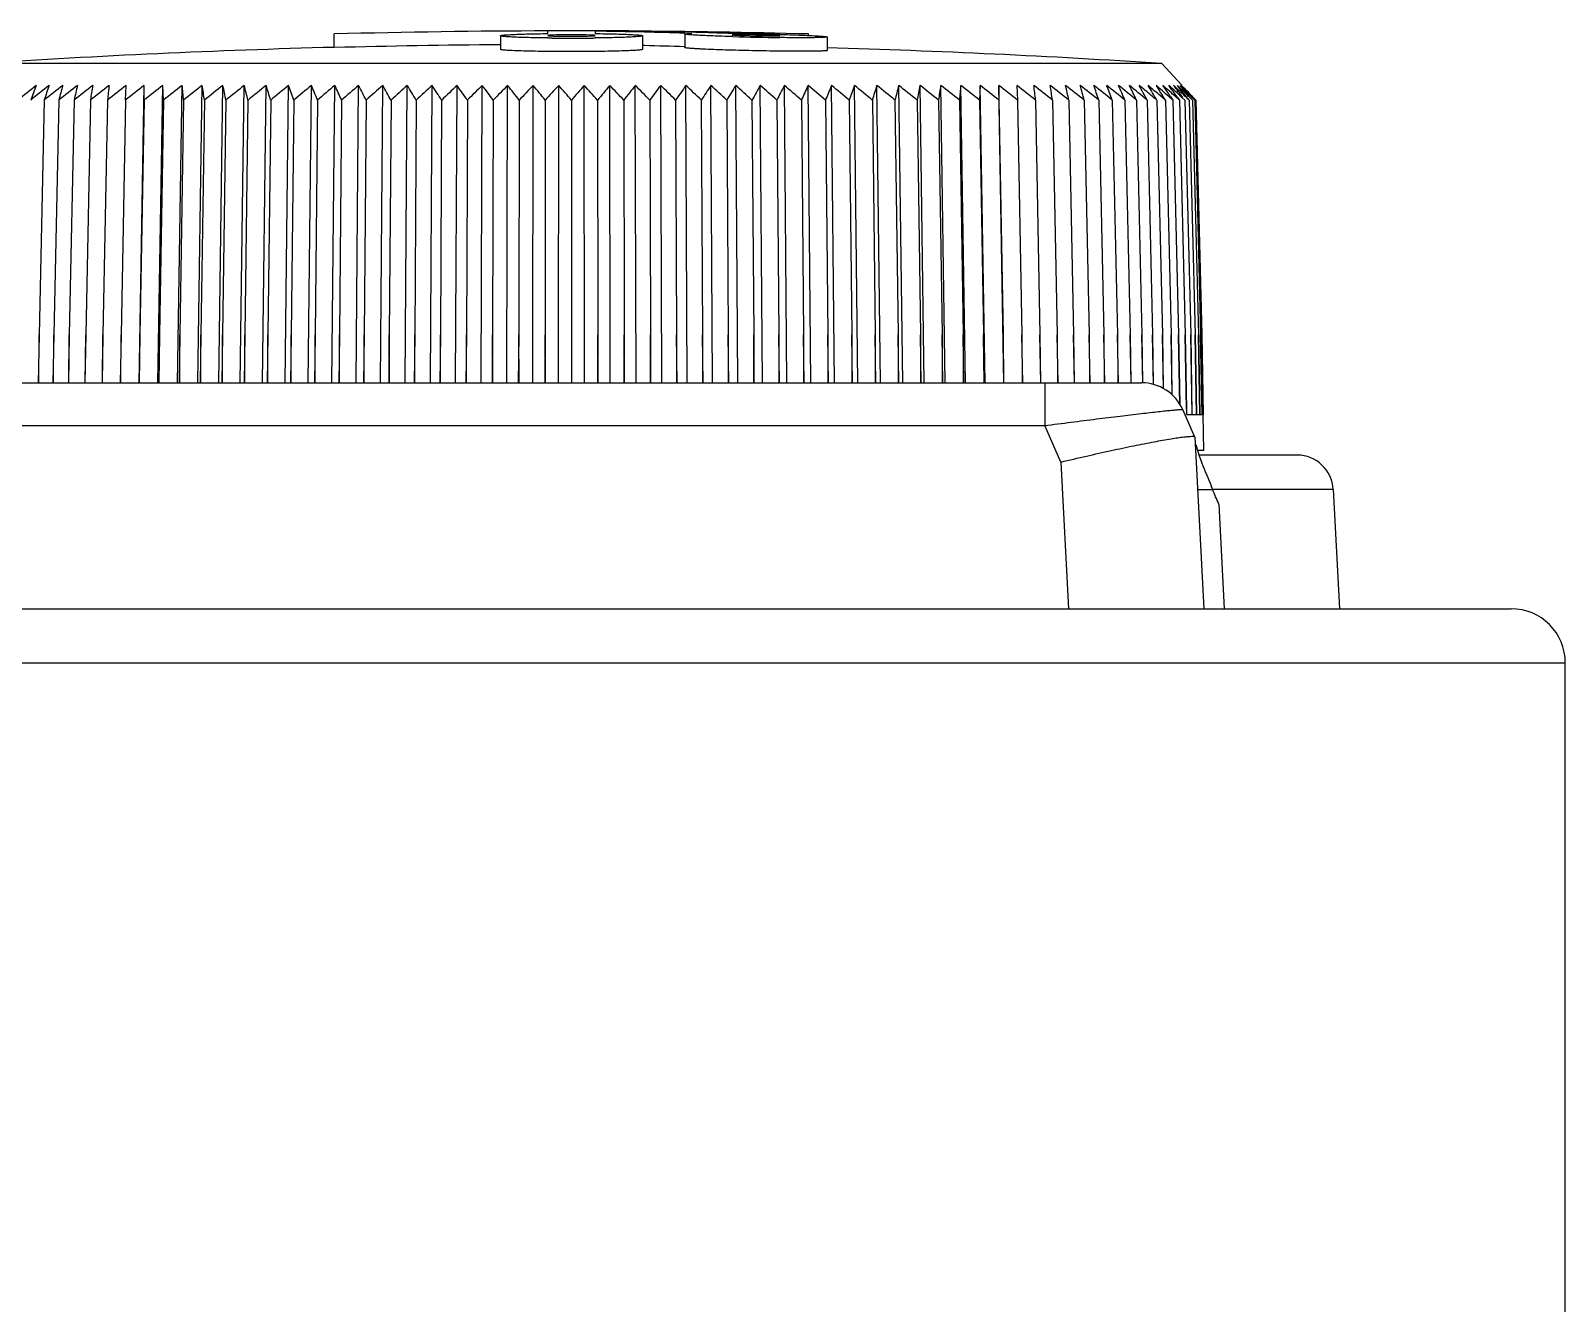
# Model space of a CAD drawing. Header units: millimetres. Extents: x -1493 to -686, y 1310 to 1867.
# Drawn here: x -878.06 to -844.09, y 1583.88 to 1612.04 of the extents above; entities that cross this region are included whole.
import ezdxf

# ---------------------------------------------------------------- set-up
doc = ezdxf.new("R2010")
doc.units = ezdxf.units.MM
doc.layers.get('0').update_dxf_attribs({"linetype": 'CONTINUOUS'})

msp = doc.modelspace()

# ---------------------------------------------------------------- linework, layer by layer
at = {"color": 7, "linetype": 'Continuous'}
for p, q in [((-871.34, 1611.665), (-871.34, 1611.965)), ((-866.615, 1611.974), (-866.615, 1612.033)), ((-865.565, 1612.027), (-865.565, 1611.974)), ((-865.475, 1612.026), (-865.565, 1612.027)), ((-864.472, 1612.007), (-864.823, 1612.015)), ((-864.513, 1612.025), (-864.822, 1612.03)), ((-864.513, 1612.025), (-864.822, 1612.03)), ((-863.581, 1611.982), (-863.59, 1611.983)), ((-863.581, 1611.964), (-863.581, 1611.664)), ((-863.427, 1612.002), (-863.58, 1612.006)), ((-860.84, 1611.934), (-860.84, 1611.965)), ((-867.665, 1611.926), (-867.665, 1611.625)), ((-864.515, 1611.926), (-864.515, 1611.625)), ((-864.472, 1611.707), (-864.515, 1611.708)), ((-862.519, 1611.906), (-862.533, 1611.907)), ((-860.431, 1611.9), (-860.431, 1611.6)), ((-853.025, 1611.311), (-879.155, 1611.311)), ((-853.025, 1611.311), (-852.576, 1610.832)), ((-875.966, 1610.501), (-875.945, 1610.826)), ((-875.663, 1604.247), (-875.549, 1610.826)), ((-875.553, 1610.501), (-875.549, 1610.826)), ((-875.245, 1604.247), (-875.136, 1610.826)), ((-875.122, 1610.501), (-875.136, 1610.826)), ((-874.812, 1604.247), (-874.707, 1610.826)), ((-874.362, 1604.247), (-874.264, 1610.826)), ((-873.899, 1604.247), (-873.805, 1610.826)), ((-873.421, 1604.247), (-873.334, 1610.826)), ((-872.931, 1604.247), (-872.849, 1610.826)), ((-872.429, 1604.247), (-872.353, 1610.826)), ((-871.916, 1604.247), (-871.846, 1610.826)), ((-871.392, 1604.247), (-871.329, 1610.826)), ((-870.859, 1604.247), (-870.802, 1610.826)), ((-870.318, 1604.247), (-870.268, 1610.826)), ((-869.769, 1604.247), (-869.725, 1610.826)), ((-869.214, 1604.247), (-869.177, 1610.826)), ((-868.654, 1604.247), (-868.623, 1610.826)), ((-868.089, 1604.247), (-868.065, 1610.826)), ((-867.52, 1604.247), (-867.503, 1610.826)), ((-866.949, 1604.247), (-866.939, 1610.826)), ((-866.376, 1604.247), (-866.373, 1610.826)), ((-865.803, 1604.247), (-865.807, 1610.826)), ((-865.231, 1604.247), (-865.241, 1610.826)), ((-864.66, 1604.247), (-864.677, 1610.826)), ((-864.091, 1604.247), (-864.115, 1610.826)), ((-863.526, 1604.247), (-863.557, 1610.826)), ((-862.965, 1604.247), (-863.003, 1610.826)), ((-862.41, 1604.247), (-862.454, 1610.826)), ((-861.862, 1604.247), (-861.912, 1610.826)), ((-861.321, 1604.247), (-861.377, 1610.826)), ((-860.788, 1604.247), (-860.851, 1610.826)), ((-860.264, 1604.247), (-860.334, 1610.826)), ((-859.751, 1604.247), (-859.827, 1610.826)), ((-859.249, 1604.247), (-859.33, 1610.826)), ((-858.758, 1604.247), (-858.846, 1610.826)), ((-858.281, 1604.247), (-858.374, 1610.826)), ((-857.817, 1604.247), (-857.916, 1610.826)), ((-857.368, 1604.247), (-857.472, 1610.826)), ((-857.044, 1610.826), (-857.057, 1610.501)), ((-856.934, 1604.247), (-857.044, 1610.826)), ((-856.517, 1604.247), (-856.631, 1610.826)), ((-856.631, 1610.826), (-856.627, 1610.501)), ((-856.235, 1610.826), (-856.213, 1610.501)), ((-853.148, 1610.826), (-853.104, 1610.757)), ((-852.943, 1610.501), (-853.052, 1610.595)), ((-852.531, 1610.773), (-852.583, 1610.826)), ((-852.583, 1610.826), (-852.535, 1610.773)), ((-877.761, 1610.501), (-877.873, 1605.308)), ((-877.441, 1610.501), (-877.549, 1605.308)), ((-877.101, 1610.501), (-877.206, 1605.308)), ((-876.741, 1610.501), (-876.843, 1605.308)), ((-876.363, 1610.501), (-876.461, 1605.308)), ((-875.966, 1610.501), (-876.061, 1605.308)), ((-875.553, 1610.501), (-875.643, 1605.308)), ((-875.122, 1610.501), (-875.209, 1605.308)), ((-874.676, 1610.501), (-874.758, 1605.308)), ((-874.215, 1610.501), (-874.293, 1605.308)), ((-873.74, 1610.501), (-873.813, 1605.308)), ((-873.251, 1610.501), (-873.319, 1605.308)), ((-872.749, 1610.501), (-872.813, 1605.308)), ((-872.236, 1610.501), (-872.295, 1605.308)), ((-871.712, 1610.501), (-871.766, 1605.308)), ((-871.179, 1610.501), (-871.227, 1605.308)), ((-870.636, 1610.501), (-870.679, 1605.308)), ((-870.085, 1610.501), (-870.123, 1605.308)), ((-869.528, 1610.501), (-869.56, 1605.308)), ((-868.964, 1610.501), (-868.991, 1605.308)), ((-868.395, 1610.501), (-868.417, 1605.308)), ((-867.822, 1610.501), (-867.839, 1605.308)), ((-867.247, 1610.501), (-867.258, 1605.308)), ((-866.669, 1610.501), (-866.674, 1605.308)), ((-866.09, 1610.501), (-866.09, 1604.247)), ((-865.511, 1610.501), (-865.505, 1605.308)), ((-864.933, 1610.501), (-864.922, 1605.308)), ((-864.357, 1610.501), (-864.341, 1605.308)), ((-863.785, 1610.501), (-863.763, 1605.308)), ((-863.216, 1610.501), (-863.188, 1605.308)), ((-862.652, 1610.501), (-862.619, 1605.308)), ((-862.094, 1610.501), (-862.056, 1605.308)), ((-861.544, 1610.501), (-861.5, 1605.308)), ((-861.001, 1610.501), (-860.953, 1605.308)), ((-860.467, 1610.501), (-860.414, 1605.308)), ((-859.943, 1610.501), (-859.885, 1605.308)), ((-859.43, 1610.501), (-859.367, 1605.308)), ((-858.929, 1610.501), (-858.861, 1605.308)), ((-858.44, 1610.501), (-858.367, 1605.308)), ((-857.965, 1610.501), (-857.887, 1605.308)), ((-857.503, 1610.501), (-857.422, 1605.308)), ((-857.057, 1610.501), (-856.971, 1605.308)), ((-856.627, 1610.501), (-856.537, 1605.308)), ((-856.213, 1610.501), (-856.119, 1605.308)), ((-855.817, 1610.501), (-855.719, 1605.308)), ((-855.439, 1610.501), (-855.337, 1605.308)), ((-855.079, 1610.501), (-854.974, 1605.308)), ((-854.739, 1610.501), (-854.63, 1605.308)), ((-854.418, 1610.501), (-854.307, 1605.308)), ((-854.118, 1610.501), (-854.004, 1605.308)), ((-853.839, 1610.501), (-853.723, 1605.308)), ((-853.582, 1610.501), (-853.463, 1605.308)), ((-853.347, 1610.501), (-853.225, 1605.308)), ((-853.133, 1610.501), (-853.01, 1605.308)), ((-852.943, 1610.501), (-852.818, 1605.308)), ((-852.776, 1610.501), (-852.87, 1610.584)), ((-852.776, 1610.501), (-852.87, 1610.584)), ((-852.828, 1610.579), (-852.776, 1610.501)), ((-852.776, 1610.501), (-852.649, 1605.308)), ((-852.632, 1610.501), (-852.711, 1610.573)), ((-852.681, 1610.57), (-852.632, 1610.501)), ((-852.632, 1610.501), (-852.503, 1605.308)), ((-852.511, 1610.501), (-852.576, 1610.561)), ((-852.511, 1610.501), (-852.382, 1605.308)), ((-852.415, 1610.501), (-852.473, 1610.556)), ((-852.342, 1610.501), (-852.429, 1610.586)), ((-852.415, 1610.501), (-852.284, 1605.308)), ((-852.413, 1610.585), (-852.389, 1610.556)), ((-852.294, 1610.501), (-852.354, 1610.562)), ((-852.342, 1610.501), (-852.211, 1605.308)), ((-852.269, 1610.501), (-852.339, 1610.574)), ((-852.294, 1610.501), (-852.162, 1605.308)), ((-852.269, 1610.501), (-852.138, 1605.308)), ((-877.873, 1605.308), (-877.893, 1604.247)), ((-877.884, 1604.247), (-877.873, 1605.308)), ((-877.549, 1605.308), (-877.569, 1604.247)), ((-877.56, 1604.247), (-877.549, 1605.308)), ((-877.206, 1605.308), (-877.225, 1604.247)), ((-877.216, 1604.247), (-877.206, 1605.308)), ((-876.843, 1605.308), (-876.862, 1604.247)), ((-876.852, 1604.247), (-876.843, 1605.308)), ((-876.461, 1605.308), (-876.48, 1604.247)), ((-876.469, 1604.247), (-876.461, 1605.308)), ((-876.061, 1605.308), (-876.079, 1604.247)), ((-876.068, 1604.247), (-876.061, 1605.308)), ((-875.643, 1605.308), (-875.661, 1604.247)), ((-875.65, 1604.247), (-875.643, 1605.308)), ((-875.209, 1605.308), (-875.227, 1604.247)), ((-875.215, 1604.247), (-875.209, 1605.308)), ((-874.758, 1605.308), (-874.776, 1604.247)), ((-874.763, 1604.247), (-874.758, 1605.308)), ((-874.293, 1605.308), (-874.31, 1604.247)), ((-874.297, 1604.247), (-874.293, 1605.308)), ((-873.813, 1605.308), (-873.83, 1604.247)), ((-873.816, 1604.247), (-873.813, 1605.308)), ((-873.319, 1605.308), (-873.336, 1604.247)), ((-873.322, 1604.247), (-873.319, 1605.308)), ((-872.813, 1605.308), (-872.829, 1604.247)), ((-872.815, 1604.247), (-872.813, 1605.308)), ((-872.295, 1605.308), (-872.31, 1604.247)), ((-872.296, 1604.247), (-872.295, 1605.308)), ((-871.766, 1605.308), (-871.781, 1604.247)), ((-871.766, 1604.247), (-871.766, 1605.308)), ((-871.227, 1605.308), (-871.241, 1604.247)), ((-871.227, 1604.247), (-871.227, 1605.308)), ((-870.679, 1605.308), (-870.693, 1604.247)), ((-870.678, 1604.247), (-870.679, 1605.308)), ((-870.123, 1605.308), (-870.136, 1604.247)), ((-870.121, 1604.247), (-870.123, 1605.308)), ((-869.56, 1605.308), (-869.573, 1604.247)), ((-869.557, 1604.247), (-869.56, 1605.308)), ((-868.991, 1605.308), (-869.003, 1604.247)), ((-868.987, 1604.247), (-868.991, 1605.308)), ((-868.417, 1605.308), (-868.428, 1604.247)), ((-868.412, 1604.247), (-868.417, 1605.308)), ((-867.839, 1605.308), (-867.849, 1604.247)), ((-867.833, 1604.247), (-867.839, 1605.308)), ((-867.258, 1605.308), (-867.267, 1604.247)), ((-867.251, 1604.247), (-867.258, 1605.308)), ((-866.674, 1605.308), (-866.683, 1604.247)), ((-866.667, 1604.247), (-866.674, 1605.308)), ((-865.505, 1605.308), (-865.513, 1604.247)), ((-865.497, 1604.247), (-865.505, 1605.308)), ((-864.922, 1605.308), (-864.929, 1604.247)), ((-864.913, 1604.247), (-864.922, 1605.308)), ((-864.341, 1605.308), (-864.346, 1604.247)), ((-864.331, 1604.247), (-864.341, 1605.308)), ((-863.763, 1605.308), (-863.767, 1604.247)), ((-863.752, 1604.247), (-863.763, 1605.308)), ((-863.188, 1605.308), (-863.192, 1604.247)), ((-863.177, 1604.247), (-863.188, 1605.308)), ((-862.619, 1605.308), (-862.622, 1604.247)), ((-862.607, 1604.247), (-862.619, 1605.308)), ((-862.056, 1605.308), (-862.059, 1604.247)), ((-862.043, 1604.247), (-862.056, 1605.308)), ((-861.5, 1605.308), (-861.502, 1604.247)), ((-861.487, 1604.247), (-861.5, 1605.308)), ((-860.938, 1604.247), (-860.953, 1605.308)), ((-860.953, 1605.308), (-860.953, 1604.247)), ((-860.399, 1604.247), (-860.414, 1605.308)), ((-860.414, 1605.308), (-860.414, 1604.247)), ((-859.869, 1604.247), (-859.885, 1605.308)), ((-859.885, 1605.308), (-859.884, 1604.247)), ((-859.351, 1604.247), (-859.367, 1605.308)), ((-859.367, 1605.308), (-859.365, 1604.247)), ((-858.844, 1604.247), (-858.861, 1605.308)), ((-858.861, 1605.308), (-858.858, 1604.247)), ((-858.35, 1604.247), (-858.367, 1605.308)), ((-858.367, 1605.308), (-858.364, 1604.247)), ((-857.87, 1604.247), (-857.887, 1605.308)), ((-857.887, 1605.308), (-857.883, 1604.247)), ((-857.404, 1604.247), (-857.422, 1605.308)), ((-857.422, 1605.308), (-857.416, 1604.247)), ((-856.953, 1604.247), (-856.971, 1605.308)), ((-856.971, 1605.308), (-856.965, 1604.247)), ((-856.518, 1604.247), (-856.537, 1605.308)), ((-856.537, 1605.308), (-856.53, 1604.247)), ((-856.1, 1604.247), (-856.119, 1605.308)), ((-856.119, 1605.308), (-856.112, 1604.247)), ((-855.7, 1604.247), (-855.719, 1605.308)), ((-855.719, 1605.308), (-855.711, 1604.247)), ((-855.318, 1604.247), (-855.337, 1605.308)), ((-855.337, 1605.308), (-855.328, 1604.247)), ((-854.955, 1604.247), (-854.974, 1605.308)), ((-854.974, 1605.308), (-854.964, 1604.247)), ((-854.611, 1604.247), (-854.63, 1605.308)), ((-854.63, 1605.308), (-854.62, 1604.247)), ((-854.287, 1604.247), (-854.307, 1605.308)), ((-854.307, 1605.308), (-854.296, 1604.247)), ((-853.984, 1604.247), (-854.004, 1605.308)), ((-854.004, 1605.308), (-853.992, 1604.247)), ((-853.703, 1604.247), (-853.723, 1605.308)), ((-853.723, 1605.308), (-853.71, 1604.247)), ((-853.443, 1604.248), (-853.463, 1605.308)), ((-853.463, 1605.308), (-853.449, 1604.248)), ((-853.204, 1604.206), (-853.225, 1605.308)), ((-853.225, 1605.308), (-853.211, 1604.208)), ((-852.987, 1604.117), (-853.01, 1605.308)), ((-853.01, 1605.308), (-852.994, 1604.12)), ((-852.792, 1603.978), (-852.818, 1605.308)), ((-852.818, 1605.308), (-852.799, 1603.983)), ((-852.62, 1603.761), (-852.649, 1605.308)), ((-852.649, 1605.308), (-852.626, 1603.772)), ((-852.472, 1603.656), (-852.503, 1605.308)), ((-852.503, 1605.308), (-852.478, 1603.655)), ((-852.349, 1603.547), (-852.382, 1605.308)), ((-852.382, 1605.308), (-852.354, 1603.547)), ((-852.252, 1603.547), (-852.284, 1605.308)), ((-852.284, 1605.308), (-852.256, 1603.547)), ((-852.179, 1603.547), (-852.211, 1605.308)), ((-852.211, 1605.308), (-852.182, 1603.547)), ((-852.131, 1603.547), (-852.162, 1605.308)), ((-852.162, 1605.308), (-852.132, 1603.547)), ((-852.107, 1603.547), (-852.138, 1605.308)), ((-852.138, 1605.308), (-852.107, 1603.547)), ((-928.707, 1604.247), (-853.473, 1604.247)), ((-855.615, 1604.247), (-855.615, 1603.3)), ((-852.289, 1603.047), (-852.559, 1603.654)), ((-852.478, 1603.655), (-852.476, 1603.547)), ((-852.47, 1603.547), (-852.354, 1603.547)), ((-852.349, 1603.547), (-852.256, 1603.547)), ((-852.252, 1603.547), (-852.182, 1603.547)), ((-852.179, 1603.547), (-852.132, 1603.547)), ((-852.131, 1603.547), (-852.107, 1603.547)), ((-852.09, 1602.747), (-852.104, 1603.547)), ((-926.564, 1603.3), (-855.615, 1603.3)), ((-855.256, 1602.492), (-855.615, 1603.3)), ((-852.289, 1603.047), (-852.09, 1599.247)), ((-855.256, 1602.492), (-855.086, 1599.247)), ((-852.09, 1602.747), (-852.231, 1602.747)), ((-850.027, 1602.647), (-852.2, 1602.647)), ((-849.228, 1601.889), (-851.901, 1601.889)), ((-849.228, 1601.889), (-849.09, 1599.247)), ((-851.759, 1601.564), (-851.64, 1599.247)), ((-936.89, 1599.247), (-845.29, 1599.247)), ((-938.09, 1598.047), (-844.09, 1598.047)), ((-844.09, 1497.447), (-844.09, 1598.047))]:
    msp.add_line(p, q, dxfattribs=at)
for centre, radius, start, end in [((-866.09, 1411.738), 200.296, 90.15018, 91.50196), ((-866.09, 1411.738), 200.3, 89.63744, 90.15024), ((-866.09, 1596.019), 15.929, 89.9997, 90.2879), ((-866.09, 1596.02), 15.928, 89.7114, 90.0003), ((-866.833, 1511.865), 100.17, 88.85032, 89.22358), ((-866.09, 1411.738), 200.296, 88.49804, 89.63743), ((-866.09, 1511.856), 100.182, 88.5643, 89.09807), ((-866.833, 1511.827), 100.208, 88.14546, 88.64992), ((-866.091, 1511.818), 100.22, 88.05231, 88.4766), ((-863.135, 1561.39), 50.592, 89.3618, 89.4899), ((-863.189, 1556.553), 55.429, 89.2414, 89.3622), ((-863.303, 1548.414), 63.569, 88.35678, 89.23549), ((-866.09, 1411.738), 200, 91.50422, 93.74561), ((-866.09, 1411.738), 199.996, 90.45121, 91.50422), ((-866.135, 1653.547), 41.672, 269.3383, 269.476), ((-866.091, 1659.172), 47.298, 269.484, 270.0009), ((-866.085, 1658.326), 46.452, 269.9944, 270.5198), ((-866.044, 1653.557), 41.683, 270.523, 270.6618), ((-866.833, 1511.677), 100.058, 88.14257, 88.6475), ((-860.721, 1674.895), 63.014, 268.36496, 269.30969), ((-866.09, 1411.738), 200, 86.25439, 88.37832), ((-844.705, 1569.141), 53.31, 128.5622, 129.1189), ((-844.369, 1568.641), 53.735, 128.2737, 128.8295), ((-827.108, 1591.156), 54.502, 158.8441, 159.2099), ((-844.023, 1568.226), 54.088, 128.0371, 128.5922), ((-820.329, 1591.638), 60.451, 161.49341, 161.8178), ((-843.668, 1567.899), 54.365, 127.8513, 128.4059), ((-810.512, 1591.986), 69.442, 164.25842, 164.53671), ((-843.306, 1567.664), 54.563, 127.7155, 128.2697), ((-795.33, 1592.156), 83.803, 167.12759, 167.35532), ((-842.94, 1567.521), 54.679, 127.6288, 128.1829), ((-769.244, 1592.048), 109.069, 170.08618, 170.25938), ((-842.569, 1567.473), 54.713, 127.591, 128.1452), ((-715.069, 1591.359), 162.425, 173.11641, 173.23182), ((-842.195, 1567.518), 54.663, 127.6018, 128.1564), ((-841.819, 1567.658), 54.53, 127.6612, 128.2164), ((-841.44, 1567.892), 54.315, 127.7697, 128.3257), ((-1020.055, 1596.777), 146.025, 5.39281, 5.52085), ((-841.06, 1568.217), 54.019, 127.9276, 128.4847), ((-974.127, 1595.765), 100.993, 8.39014, 8.57648), ((-840.678, 1568.631), 53.646, 128.1358, 128.6942), ((-950.84, 1595.056), 78.632, 11.32772, 11.56924), ((-840.293, 1569.132), 53.198, 128.3952, 128.9551), ((-936.862, 1594.42), 65.612, 14.18732, 14.48011), ((-839.906, 1569.717), 52.68, 128.7072, 129.2688), ((-927.604, 1593.779), 57.347, 16.95335, 17.29298), ((-839.515, 1570.381), 52.097, 129.0733, 129.6368), ((-921.063, 1593.102), 51.834, 19.6132, 19.9949), ((-839.12, 1571.12), 51.455, 129.4953, 130.0607), ((-916.225, 1592.375), 48.062, 22.1572, 22.576), ((-838.718, 1571.928), 50.759, 129.9753, 130.5427), ((-912.522, 1591.591), 45.463, 24.5787, 25.0297), ((-838.308, 1572.801), 50.018, 130.5155, 131.085), ((-909.61, 1590.751), 43.692, 26.8735, 27.3521), ((-837.886, 1573.732), 49.24, 131.1188, 131.6904), ((-907.268, 1589.856), 42.53, 29.04, 29.5418), ((-837.451, 1574.714), 48.432, 131.7881, 132.3616), ((-905.351, 1588.91), 41.827, 31.0782, 31.5993), ((-836.998, 1575.742), 47.606, 132.5267, 133.102), ((-903.756, 1587.916), 41.48, 32.9902, 33.5268), ((-836.523, 1576.808), 46.772, 133.3382, 133.915), ((-902.409, 1586.88), 41.411, 34.7787, 35.3278), ((-836.021, 1577.905), 45.942, 134.2267, 134.8045), ((-901.256, 1585.809), 41.563, 36.4478, 37.0066), ((-835.483, 1579.025), 45.128, 135.1963, 135.7747), ((-900.257, 1584.709), 41.892, 38.002, 38.5681), ((-834.904, 1580.161), 44.346, 136.2516, 136.8299), ((-899.382, 1583.586), 42.362, 39.4463, 40.0176), ((-834.272, 1581.305), 43.612, 137.3976, 137.9748), ((-898.605, 1582.449), 42.944, 40.7856, 41.3605), ((-833.575, 1582.449), 42.944, 138.6395, 139.2144), ((-897.908, 1581.305), 43.612, 42.0252, 42.6024), ((-832.798, 1583.586), 42.362, 139.9824, 140.5537), ((-897.276, 1580.161), 44.346, 43.1701, 43.7484), ((-831.922, 1584.709), 41.892, 141.4319, 141.998), ((-896.696, 1579.025), 45.128, 44.2253, 44.8037), ((-830.924, 1585.809), 41.563, 142.9934, 143.5522), ((-896.159, 1577.905), 45.942, 45.1955, 45.7733), ((-829.771, 1586.88), 41.411, 144.6722, 145.2213), ((-895.656, 1576.808), 46.772, 46.085, 46.6618), ((-828.424, 1587.916), 41.48, 146.4732, 147.0098), ((-895.181, 1575.742), 47.606, 46.898, 47.4733), ((-826.829, 1588.91), 41.827, 148.4007, 148.9218), ((-894.728, 1574.714), 48.432, 47.6384, 48.2119), ((-824.911, 1589.856), 42.53, 150.4582, 150.96), ((-894.293, 1573.732), 49.24, 48.3096, 48.8812), ((-822.57, 1590.751), 43.692, 152.6479, 153.1265), ((-893.872, 1572.801), 50.018, 48.915, 49.4845), ((-819.658, 1591.591), 45.463, 154.9703, 155.4213), ((-893.462, 1571.928), 50.759, 49.4573, 50.0247), ((-815.954, 1592.375), 48.062, 157.424, 157.8428), ((-893.06, 1571.12), 51.455, 49.9393, 50.5047), ((-811.117, 1593.102), 51.834, 160.0051, 160.3868), ((-892.664, 1570.381), 52.097, 50.3632, 50.9267), ((-804.576, 1593.779), 57.347, 162.70702, 163.04665), ((-892.274, 1569.717), 52.68, 50.7312, 51.2928), ((-795.318, 1594.42), 65.612, 165.51989, 165.81268), ((-891.886, 1569.132), 53.198, 51.0449, 51.6048), ((-781.34, 1595.056), 78.632, 168.43076, 168.67228), ((-891.502, 1568.631), 53.646, 51.3058, 51.8642), ((-758.053, 1595.765), 100.993, 171.42352, 171.60986), ((-891.12, 1568.217), 54.019, 51.5153, 52.0724), ((-712.125, 1596.777), 146.025, 174.47915, 174.60719), ((-890.739, 1567.892), 54.315, 51.6743, 52.2303), ((-890.361, 1567.658), 54.53, 51.7836, 52.3388), ((-889.985, 1567.518), 54.663, 51.8436, 52.3982), ((-889.611, 1567.473), 54.713, 51.8548, 52.409), ((-1017.11, 1591.359), 162.425, 6.76818, 6.88359), ((-889.24, 1567.521), 54.679, 51.8171, 52.3712), ((-962.936, 1592.048), 109.069, 9.74062, 9.91382), ((-888.873, 1567.664), 54.563, 51.7303, 52.2845), ((-936.85, 1592.156), 83.803, 12.64468, 12.87241), ((-888.512, 1567.899), 54.365, 51.5941, 52.1487), ((-921.667, 1591.986), 69.442, 15.46329, 15.74158), ((-888.157, 1568.226), 54.088, 51.4078, 51.9629), ((-911.851, 1591.638), 60.451, 18.1822, 18.50659), ((-887.811, 1568.641), 53.735, 51.1705, 51.7263), ((-905.072, 1591.156), 54.502, 20.7901, 21.1559), ((-887.474, 1569.141), 53.31, 50.8811, 51.4378), ((-887.15, 1569.724), 52.817, 50.5381, 51.0959), ((-900.181, 1590.564), 50.448, 23.2788, 23.6811), ((-886.841, 1570.385), 52.261, 50.14, 50.699), ((-896.543, 1589.878), 47.655, 25.6428, 26.0769), ((-886.066, 1571.698), 50.895, 49.8621, 50.2473), ((-893.782, 1589.111), 45.745, 27.8791, 28.3404), ((-885.845, 1572.431), 50.317, 49.3294, 49.734), ((-891.657, 1588.271), 44.477, 29.9868, 30.4712), ((-887.621, 1569.851), 53.309, 49.6887, 49.8637), ((-885.649, 1573.227), 49.699, 48.7344, 49.1588), ((-890.456, 1587.089), 44.22, 31.9689, 32.3609), ((-885.484, 1574.079), 49.049, 48.0744, 48.519), ((-888.275, 1586.721), 42.728, 33.9428, 34.3434), ((-885.355, 1574.982), 48.377, 47.3464, 47.8113), ((-887.352, 1585.689), 42.675, 35.6643, 36.0894), ((-885.235, 1575.962), 47.646, 46.5588, 47.0325), ((-886.657, 1584.613), 42.85, 37.2657, 37.7153), ((-884.997, 1577.147), 46.678, 45.7552, 46.1794), ((-886.105, 1583.538), 43.151, 38.7656, 39.2264), ((-885.069, 1578.095), 46.091, 44.7812, 45.2459), ((-885.543, 1582.578), 43.382, 40.2098, 40.6285), ((-885.654, 1581.129), 44.448, 41.4657, 41.8307), ((-885.302, 1578.978), 45.661, 43.7869, 44.134), ((-853.473, 1603.247), 1, 24, 90), ((-849.238, 1603.614), 3.116, 196.9229, 198.3562), ((-850.027, 1601.847), 0.8, 3, 90), ((-872.881, 1593.442), 22.621, 21.8818, 22.127), ((-921.079, 1571.464), 75.572, 23.47153, 23.74049), ((-845.29, 1598.047), 1.2, 0, 90)]:
    msp.add_arc(centre, radius, start, end, dxfattribs=at)
for points, knots in [([(-867.665, 1611.926), (-867.665, 1611.928), (-867.657, 1611.931), (-867.644, 1611.934), (-867.62, 1611.938), (-867.588, 1611.942), (-867.547, 1611.945), (-867.475, 1611.95), (-867.366, 1611.956), (-867.212, 1611.962), (-867.033, 1611.967), (-866.83, 1611.971), (-866.689, 1611.973), (-866.615, 1611.974)], [0, 0, 0, 0, 0.005786, 0.019557, 0.041854, 0.072656, 0.11185, 0.159199, 0.277247, 0.424056, 0.596202, 0.789827, 1, 1, 1, 1]), ([(-866.17, 1611.948), (-866.209, 1611.948), (-866.338, 1611.946), (-866.466, 1611.945), (-866.555, 1611.939)], [0, 0, 0, 0, 0.306688, 1, 1, 1, 1]), ([(-865.625, 1611.939), (-865.648, 1611.94), (-865.776, 1611.946), (-865.904, 1611.947), (-866.01, 1611.948)], [0, 0, 0, 0, 0.179697, 1, 1, 1, 1]), ([(-865.565, 1611.974), (-865.491, 1611.973), (-865.349, 1611.971), (-865.147, 1611.967), (-864.967, 1611.962), (-864.814, 1611.956), (-864.704, 1611.95), (-864.633, 1611.945), (-864.592, 1611.942), (-864.56, 1611.938), (-864.536, 1611.934), (-864.523, 1611.931), (-864.515, 1611.928), (-864.515, 1611.926)], [0, 0, 0, 0, 0.210173, 0.403798, 0.575943, 0.722752, 0.840801, 0.88815, 0.927344, 0.958146, 0.980443, 0.994214, 1, 1, 1, 1]), ([(-863.581, 1611.964), (-863.581, 1611.965), (-863.577, 1611.967), (-863.57, 1611.968), (-863.558, 1611.97), (-863.532, 1611.973), (-863.488, 1611.975), (-863.45, 1611.977), (-863.428, 1611.977)], [0, 0, 0, 0, 0.020585, 0.069357, 0.148686, 0.25891, 0.570681, 1, 1, 1, 1]), ([(-862.533, 1611.907), (-862.607, 1611.909), (-862.748, 1611.913), (-862.95, 1611.921), (-863.13, 1611.928), (-863.283, 1611.935), (-863.392, 1611.942), (-863.464, 1611.947), (-863.505, 1611.951), (-863.536, 1611.954), (-863.561, 1611.957), (-863.573, 1611.96), (-863.581, 1611.962), (-863.581, 1611.964)], [0, 0, 0, 0, 0.210591, 0.404347, 0.576745, 0.723671, 0.841744, 0.889067, 0.928223, 0.958965, 0.981148, 0.994729, 1, 1, 1, 1]), ([(-861.481, 1611.927), (-861.481, 1611.928), (-861.486, 1611.928), (-861.493, 1611.93), (-861.506, 1611.931), (-861.523, 1611.933), (-861.545, 1611.934), (-861.583, 1611.936), (-861.64, 1611.939), (-861.718, 1611.942), (-861.808, 1611.945), (-861.905, 1611.948), (-862.006, 1611.95), (-862.108, 1611.952), (-862.205, 1611.953), (-862.294, 1611.954), (-862.373, 1611.954), (-862.437, 1611.953), (-862.481, 1611.953), (-862.507, 1611.951), (-862.52, 1611.951), (-862.526, 1611.949), (-862.531, 1611.949), (-862.531, 1611.948)], [0, 0, 0, 0, 0.002713, 0.010035, 0.022016, 0.038589, 0.059621, 0.084874, 0.147058, 0.222814, 0.309191, 0.402897, 0.500326, 0.597748, 0.691409, 0.77773, 0.853378, 0.915463, 0.961619, 0.97814, 0.990066, 0.997333, 1, 1, 1, 1]), ([(-862.531, 1611.948), (-862.531, 1611.947), (-862.526, 1611.947), (-862.52, 1611.945), (-862.507, 1611.944), (-862.49, 1611.942), (-862.468, 1611.941), (-862.43, 1611.938), (-862.373, 1611.936), (-862.294, 1611.933), (-862.205, 1611.93), (-862.108, 1611.927), (-862.007, 1611.925), (-861.905, 1611.923), (-861.808, 1611.922), (-861.719, 1611.921), (-861.64, 1611.921), (-861.576, 1611.921), (-861.531, 1611.922), (-861.506, 1611.923), (-861.493, 1611.924), (-861.486, 1611.925), (-861.481, 1611.926), (-861.481, 1611.927)], [0, 0, 0, 0, 0.002706, 0.010011, 0.021974, 0.038535, 0.059537, 0.084753, 0.146885, 0.222568, 0.308916, 0.402607, 0.50006, 0.597516, 0.691225, 0.777589, 0.853293, 0.915416, 0.961604, 0.978133, 0.990063, 0.997333, 1, 1, 1, 1]), ([(-861.48, 1611.957), (-861.407, 1611.955), (-861.265, 1611.95), (-861.064, 1611.943), (-860.884, 1611.936), (-860.731, 1611.928), (-860.621, 1611.922), (-860.549, 1611.917), (-860.508, 1611.913), (-860.477, 1611.91), (-860.452, 1611.907), (-860.44, 1611.904), (-860.431, 1611.902), (-860.431, 1611.9)], [0, 0, 0, 0, 0.210167, 0.403683, 0.575994, 0.723039, 0.841287, 0.888737, 0.927989, 0.958812, 0.981083, 0.994724, 1, 1, 1, 1]), ([(-866.617, 1611.877), (-866.69, 1611.878), (-866.832, 1611.88), (-867.034, 1611.884), (-867.213, 1611.889), (-867.366, 1611.895), (-867.476, 1611.901), (-867.547, 1611.906), (-867.588, 1611.91), (-867.62, 1611.913), (-867.644, 1611.917), (-867.657, 1611.92), (-867.665, 1611.924), (-867.665, 1611.926)], [0, 0, 0, 0, 0.210299, 0.403797, 0.576036, 0.722866, 0.840916, 0.888231, 0.927393, 0.958199, 0.980469, 0.994202, 1, 1, 1, 1]), ([(-866.09, 1611.574), (-866.192, 1611.574), (-866.393, 1611.575), (-866.685, 1611.578), (-866.954, 1611.582), (-867.19, 1611.588), (-867.361, 1611.595), (-867.475, 1611.601), (-867.541, 1611.605), (-867.592, 1611.61), (-867.631, 1611.614), (-867.651, 1611.619), (-867.665, 1611.622), (-867.665, 1611.625)], [0, 0, 0, 0, 0.194718, 0.382039, 0.554618, 0.705916, 0.830097, 0.880494, 0.922452, 0.955556, 0.979538, 0.994239, 1, 1, 1, 1]), ([(-866.555, 1611.939), (-866.563, 1611.939), (-866.578, 1611.937), (-866.598, 1611.936), (-866.607, 1611.934), (-866.615, 1611.933), (-866.615, 1611.931)], [0, 0, 0, 0, 0.427716, 0.7384, 0.928575, 1, 1, 1, 1]), ([(-866.615, 1611.931), (-866.615, 1611.929), (-866.602, 1611.928), (-866.587, 1611.925), (-866.555, 1611.923), (-866.531, 1611.922), (-866.517, 1611.921)], [0, 0, 0, 0, 0.069311, 0.260936, 0.57363, 1, 1, 1, 1]), ([(-866.517, 1611.921), (-866.489, 1611.92), (-866.347, 1611.915), (-866.204, 1611.914), (-866.09, 1611.914)], [0, 0, 0, 0, 0.19625, 1, 1, 1, 1]), ([(-866.09, 1611.914), (-866.049, 1611.914), (-865.906, 1611.915), (-865.764, 1611.917), (-865.663, 1611.921)], [0, 0, 0, 0, 0.289108, 1, 1, 1, 1]), ([(-864.515, 1611.625), (-864.515, 1611.622), (-864.529, 1611.619), (-864.549, 1611.614), (-864.588, 1611.61), (-864.639, 1611.605), (-864.705, 1611.601), (-864.819, 1611.595), (-864.99, 1611.588), (-865.226, 1611.582), (-865.495, 1611.578), (-865.786, 1611.575), (-865.987, 1611.574), (-866.09, 1611.574)], [0, 0, 0, 0, 0.005764, 0.020463, 0.044449, 0.077552, 0.11951, 0.169908, 0.294084, 0.445377, 0.617956, 0.805277, 1, 1, 1, 1]), ([(-865.663, 1611.921), (-865.649, 1611.922), (-865.625, 1611.923), (-865.592, 1611.925), (-865.578, 1611.928), (-865.565, 1611.929), (-865.565, 1611.931)], [0, 0, 0, 0, 0.426344, 0.739069, 0.930708, 1, 1, 1, 1]), ([(-865.565, 1611.931), (-865.565, 1611.933), (-865.572, 1611.934), (-865.582, 1611.936), (-865.602, 1611.937), (-865.616, 1611.939), (-865.625, 1611.939)], [0, 0, 0, 0, 0.071409, 0.261582, 0.572277, 1, 1, 1, 1]), ([(-864.515, 1611.926), (-864.515, 1611.924), (-864.523, 1611.92), (-864.536, 1611.917), (-864.56, 1611.913), (-864.592, 1611.91), (-864.633, 1611.906), (-864.704, 1611.901), (-864.813, 1611.895), (-864.966, 1611.889), (-865.146, 1611.884), (-865.348, 1611.88), (-865.489, 1611.878), (-865.563, 1611.877)], [0, 0, 0, 0, 0.005798, 0.019531, 0.041801, 0.072606, 0.111768, 0.159083, 0.277133, 0.423963, 0.596198, 0.789696, 1, 1, 1, 1]), ([(-860.431, 1611.6), (-860.431, 1611.597), (-860.446, 1611.595), (-860.465, 1611.592), (-860.505, 1611.59), (-860.556, 1611.587), (-860.622, 1611.585), (-860.701, 1611.584), (-860.793, 1611.583), (-860.938, 1611.582), (-861.143, 1611.582), (-861.412, 1611.584), (-861.704, 1611.588), (-862.007, 1611.593), (-862.311, 1611.6), (-862.602, 1611.608), (-862.871, 1611.617), (-863.076, 1611.625), (-863.22, 1611.632), (-863.312, 1611.637), (-863.391, 1611.642), (-863.457, 1611.646), (-863.508, 1611.651), (-863.548, 1611.655), (-863.566, 1611.659), (-863.581, 1611.661), (-863.581, 1611.664)], [0, 0, 0, 0, 0.002658, 0.009929, 0.021875, 0.038419, 0.059397, 0.084615, 0.113834, 0.146765, 0.222487, 0.308881, 0.402623, 0.500098, 0.597552, 0.691239, 0.777566, 0.853225, 0.886132, 0.915323, 0.940525, 0.961494, 0.978039, 0.990006, 0.997304, 1, 1, 1, 1]), ([(-860.431, 1611.9), (-860.431, 1611.898), (-860.44, 1611.896), (-860.452, 1611.894), (-860.476, 1611.892), (-860.508, 1611.889), (-860.549, 1611.888), (-860.621, 1611.885), (-860.73, 1611.883), (-860.883, 1611.882), (-861.063, 1611.882), (-861.265, 1611.883), (-861.407, 1611.884), (-861.48, 1611.885)], [0, 0, 0, 0, 0.005196, 0.018681, 0.040793, 0.071518, 0.11067, 0.157996, 0.276109, 0.423137, 0.59558, 0.789402, 1, 1, 1, 1]), ([(-855.615, 1603.3), (-855.421, 1603.325), (-855.039, 1603.374), (-854.482, 1603.445), (-853.965, 1603.509), (-853.568, 1603.556), (-853.284, 1603.589), (-853.103, 1603.609), (-852.946, 1603.626), (-852.814, 1603.639), (-852.709, 1603.648), (-852.639, 1603.654), (-852.599, 1603.656), (-852.578, 1603.657), (-852.567, 1603.656), (-852.56, 1603.656), (-852.559, 1603.654)], [0, 0, 0, 0, 0.19105, 0.375644, 0.547006, 0.698882, 0.765535, 0.825027, 0.876685, 0.919893, 0.954174, 0.979087, 0.987937, 0.994364, 0.998364, 1, 1, 1, 1]), ([(-855.256, 1602.492), (-855.067, 1602.537), (-854.697, 1602.624), (-854.157, 1602.745), (-853.657, 1602.851), (-853.215, 1602.939), (-852.891, 1602.997), (-852.673, 1603.031), (-852.545, 1603.048), (-852.444, 1603.059), (-852.366, 1603.063), (-852.321, 1603.062), (-852.293, 1603.056), (-852.29, 1603.049)], [0, 0, 0, 0, 0.19217, 0.377207, 0.548155, 0.698866, 0.823528, 0.874531, 0.917266, 0.951347, 0.976442, 0.992457, 1, 1, 1, 1]), ([(-852.264, 1602.877), (-852.262, 1602.864), (-852.248, 1602.807), (-852.232, 1602.75), (-852.219, 1602.707)], [0, 0, 0, 0, 0.231293, 1, 1, 1, 1]), ([(-852.196, 1602.633), (-852.178, 1602.579), (-852.096, 1602.352), (-851.996, 1602.133), (-851.927, 1601.963)], [0, 0, 0, 0, 0.237825, 1, 1, 1, 1]), ([(-852.228, 1601.889), (-852.228, 1601.887), (-852.218, 1601.886), (-852.204, 1601.884), (-852.176, 1601.884), (-852.139, 1601.883), (-852.091, 1601.883), (-852.007, 1601.884), (-851.939, 1601.885), (-851.89, 1601.886)], [0, 0, 0, 0, 0.017745, 0.065922, 0.145315, 0.255812, 0.397075, 0.568697, 1, 1, 1, 1])]:
    msp.add_open_spline(points, degree=3, knots=knots, dxfattribs=at)

doc.saveas('drawing.dxf')
